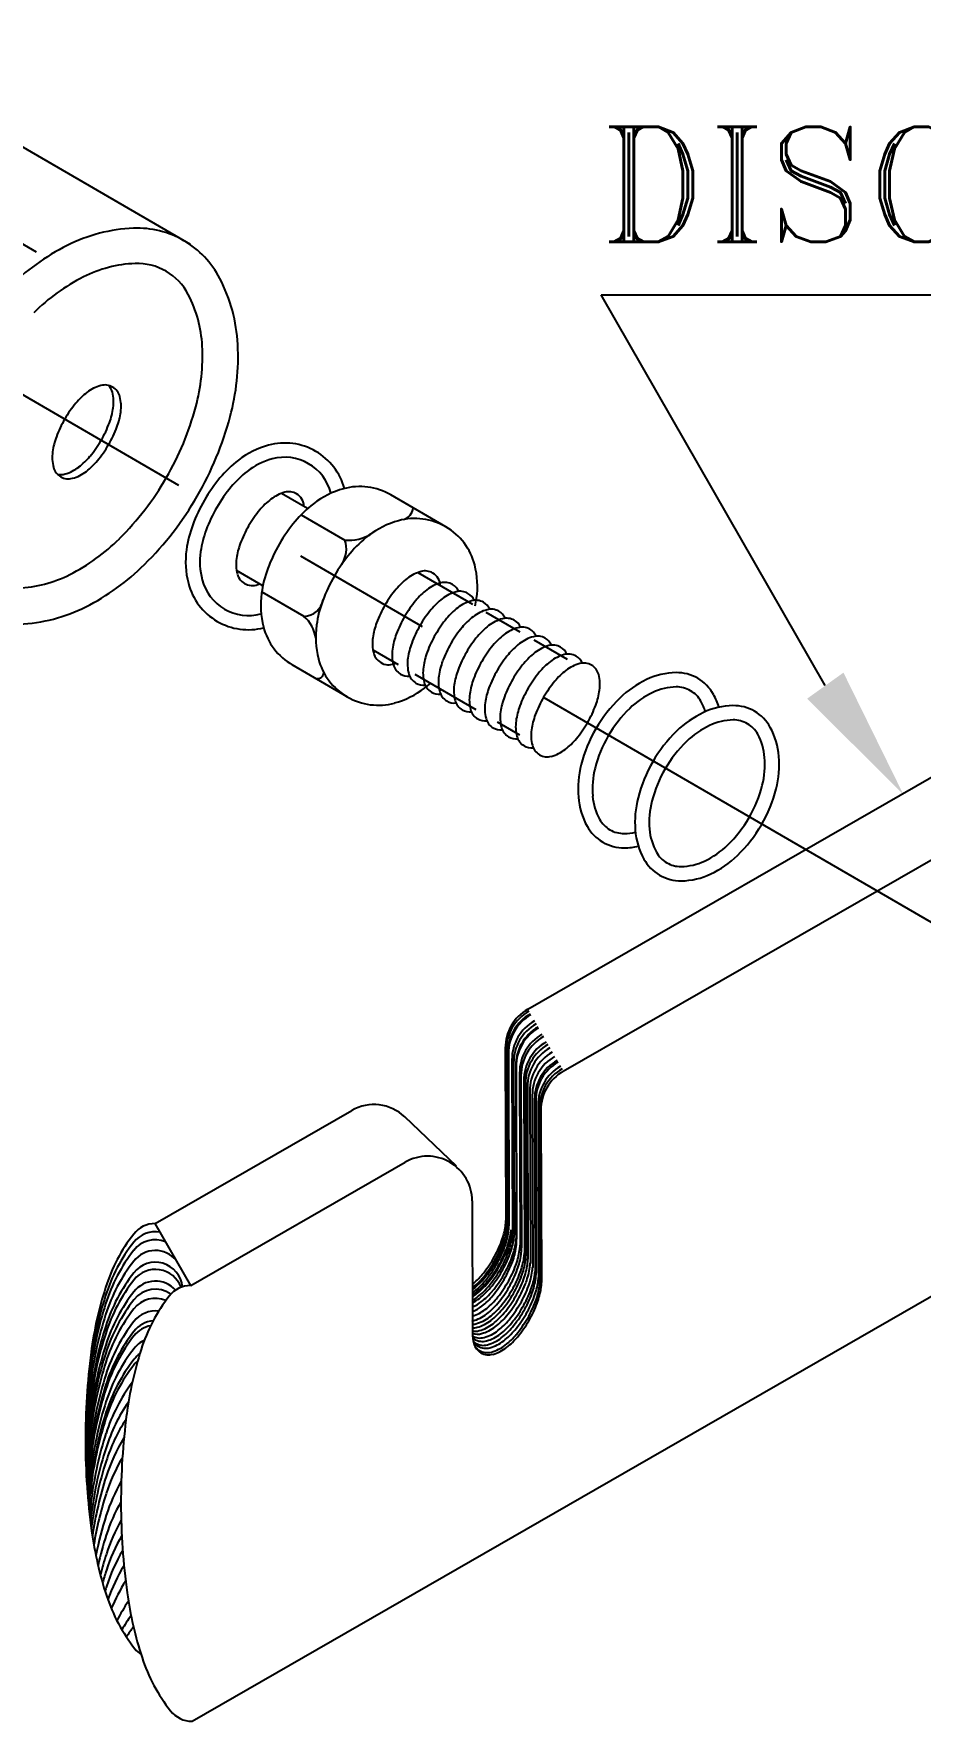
# Model space of a CAD drawing. Extents: x -508 to 92, y -98 to -31.
# Drawn here: x -485.985 to -484.41, y -43.564 to -40.569 of the extents above; entities that cross this region are included whole.
import ezdxf

# ---------------------------------------------------------------- set-up
doc = ezdxf.new("R2010")
doc.units = 0
doc.header["$MEASUREMENT"] = 0
doc.linetypes.add('CENTER', pattern=[2, 1.25, -0.25, 0.25, -0.25])
doc.layers.add('SC- Details', color=7, linetype='CONTINUOUS')
doc.layers.add('SC- Text', color=4, linetype='CONTINUOUS')
doc.styles.add('ROMANT', font='romant', dxfattribs={"height": 0.5})

msp = doc.modelspace()

# ---------------------------------------------------------------- linework, layer by layer
at = {"layer": 'SC- Details'}
for p, q in [((-486.3508, -40.5686), (-485.7075, -40.9419)), ((-486.5295, -40.6375), (-485.9808, -40.9558)), ((-485.4986, -41.4115), (-485.5451, -41.3845)), ((-485.2531, -41.4439), (-485.3508, -41.3872)), ((-485.51, -41.4224), (-485.4325, -41.4674)), ((-485.5782, -41.5487), (-485.6247, -41.5217)), ((-485.3029, -41.525), (-485.2059, -41.5813)), ((-485.5801, -41.5592), (-485.5051, -41.6027)), ((-485.1822, -41.5951), (-485.1214, -41.6303)), ((-485.3825, -41.6622), (-485.3376, -41.6882)), ((-485.0967, -41.6446), (-485.0374, -41.679)), ((-485.4282, -41.7457), (-485.5259, -41.689)), ((-485.308, -41.7054), (-485.1999, -41.7681)), ((-485.162, -41.7901), (-485.1225, -41.813))]:
    msp.add_line(p, q, dxfattribs=at)
at = {"layer": 'SC- Details', "linetype": 'CENTER'}
msp.add_line((-486.809, -40.7429), (-483.0339, -42.9331), dxfattribs=at)
at = {"layer": 'SC- Details', "color": 2}
for p, q in [((-485.1077, -42.3003), (-483.8825, -41.5964)), ((-485.0445, -42.4104), (-483.7557, -41.67)), ((-485.1475, -42.3693), (-485.1466, -42.6752)), ((-485.1456, -42.3728), (-485.1447, -42.6786)), ((-485.143, -42.3774), (-485.1421, -42.6832)), ((-485.1419, -42.3789), (-485.141, -42.6848)), ((-485.1357, -42.3898), (-485.1348, -42.6957)), ((-485.1327, -42.3953), (-485.1317, -42.7011)), ((-485.129, -42.4007), (-485.1281, -42.7066)), ((-485.1283, -42.4025), (-485.1273, -42.7083)), ((-485.1221, -42.4135), (-485.1212, -42.7194)), ((-485.7039, -43.5641), (-483.7534, -42.4435)), ((-485.1196, -42.4177), (-485.1187, -42.7235)), ((-485.1145, -42.4269), (-485.1136, -42.7328)), ((-485.1118, -42.4319), (-485.1109, -42.7377)), ((-485.1081, -42.4377), (-485.1072, -42.7436)), ((-485.104, -42.4457), (-485.103, -42.7515)), ((-485.0996, -42.453), (-485.0986, -42.7588)), ((-485.0954, -42.4601), (-485.0945, -42.766)), ((-485.0935, -42.463), (-485.0926, -42.7688)), ((-485.0892, -42.4704), (-485.0883, -42.7763)), ((-485.0865, -42.4749), (-485.0856, -42.7808)), ((-485.7694, -42.6805), (-485.4203, -42.48)), ((-485.2343, -42.5787), (-485.3262, -42.4913)), ((-485.0843, -42.4793), (-485.0834, -42.7852)), ((-485.7062, -42.7905), (-485.3252, -42.5716)), ((-485.2064, -42.6402), (-485.2057, -42.8757)), ((-485.7062, -42.7905), (-485.7694, -42.6805))]:
    msp.add_line(p, q, dxfattribs=at)
at = {"layer": 'SC- Details'}
for centre, radius, start, end in [((-485.7962, -41.201), 0.2874, 92.3378, 116.8061), ((-485.8012, -41.0789), 0.1652, 59.8781, 92.3378), ((-485.7401, -41.3119), 0.4117, 116.8061, 134.7827), ((-485.8012, -41.0789), 0.1652, 27.4184, 59.8781), ((-485.796, -41.2002), 0.2239, 92.3378, 116.8061), ((-485.8009, -41.0782), 0.1017, 59.8781, 92.3378), ((-485.7399, -41.3112), 0.3482, 116.8061, 134.7827), ((-485.8009, -41.0782), 0.1017, 27.4184, 59.8781), ((-485.9097, -41.1352), 0.2874, 2.9501, 27.4184), ((-485.9094, -41.1344), 0.2239, 2.9501, 27.4184), ((-486.0336, -41.1408), 0.3482, 344.9735, 2.9501), ((-486.0338, -41.1416), 0.4117, 344.9735, 2.9501), ((-485.814, -41.3045), 0.1252, 127.6826, 140.2858), ((-485.8472, -41.2615), 0.0709, 105.3111, 127.6826), ((-485.8587, -41.2195), 0.0274, 59.8781, 105.3111), ((-485.872, -41.2118), 0.0274, 14.4451, 43.5863), ((-485.9141, -41.2227), 0.0709, 352.0735, 14.4451), ((-485.8587, -41.2195), 0.0274, 14.4451, 59.8781), ((-485.9008, -41.2304), 0.0709, 352.0735, 14.4451), ((-485.7514, -41.3565), 0.2066, 140.2858, 149.8781), ((-485.9679, -41.2152), 0.1252, 339.4704, 352.0735), ((-485.9546, -41.2229), 0.1252, 339.4704, 352.0735), ((-486.1985, -41.0965), 0.5189, 329.8781, 344.9735), ((-485.7514, -41.3565), 0.2066, 149.8781, 159.4704), ((-486.0441, -41.1866), 0.2066, 329.8781, 339.4704), ((-486.0309, -41.1943), 0.2066, 329.8781, 339.4704), ((-486.1987, -41.0973), 0.5825, 329.8781, 344.9735), ((-485.8276, -41.328), 0.1252, 159.4704, 172.0735), ((-486.0441, -41.1866), 0.2066, 320.2858, 329.8781), ((-486.0309, -41.1943), 0.2066, 320.2858, 329.8781), ((-485.5277, -41.4468), 0.1533, 105.3111, 127.6826), ((-485.5392, -41.4049), 0.1098, 59.8781, 105.3111), ((-485.8814, -41.3205), 0.0709, 172.0735, 194.4451), ((-485.9815, -41.2386), 0.1252, 307.6826, 320.2858), ((-485.9682, -41.2463), 0.1252, 307.6826, 320.2858), ((-485.4945, -41.4898), 0.2077, 127.6826, 140.2858), ((-485.5277, -41.4468), 0.128, 105.3111, 127.6826), ((-485.5392, -41.4049), 0.0845, 59.8781, 105.3111), ((-485.5392, -41.4049), 0.0845, 14.4451, 59.8781), ((-485.5392, -41.4049), 0.1098, 15.3114, 59.8781), ((-485.9235, -41.3313), 0.0274, 194.4451, 239.8781), ((-485.9368, -41.3236), 0.0274, 256.1699, 285.3111), ((-485.9235, -41.3313), 0.0274, 239.8781, 285.3111), ((-485.9483, -41.2817), 0.0709, 285.3111, 307.6826), ((-485.935, -41.2894), 0.0709, 285.3111, 307.6826), ((-486.1985, -41.0965), 0.5189, 314.7827, 329.8781), ((-485.4319, -41.5418), 0.2891, 140.2858, 149.8781), ((-485.4945, -41.4898), 0.1823, 127.6826, 140.2858), ((-486.1987, -41.0973), 0.5825, 314.7827, 329.8781), ((-485.4319, -41.5418), 0.2637, 140.2858, 149.8781), ((-485.4874, -41.494), 0.1252, 127.6826, 140.2858), ((-485.5206, -41.451), 0.0709, 105.3111, 127.6826), ((-485.5321, -41.409), 0.0274, 59.8781, 105.3111), ((-485.5321, -41.409), 0.0274, 2.3174, 59.8781), ((-485.3944, -41.5242), 0.1533, 105.3111, 127.6826), ((-485.5813, -41.4157), 0.128, 14.1951, 14.4451), ((-485.4059, -41.4822), 0.1098, 59.8781, 105.3111), ((-485.4319, -41.5418), 0.2891, 149.8781, 159.4704), ((-485.4319, -41.5418), 0.2637, 149.8781, 159.4704), ((-485.4248, -41.546), 0.2066, 140.2858, 149.8781), ((-485.3612, -41.5672), 0.2077, 127.6826, 140.2858), ((-485.3357, -41.4075), 0.0245, 287.9148, 353.8734), ((-485.5081, -41.5133), 0.2077, 159.4704, 172.0735), ((-485.5081, -41.5133), 0.1823, 159.4704, 172.0735), ((-485.4248, -41.546), 0.2066, 149.8781, 159.4704), ((-485.2986, -41.6192), 0.2891, 140.2858, 149.8781), ((-485.4246, -41.3982), 0.0696, 263.4942, 304.2081), ((-485.2967, -41.5809), 0.1533, 105.3111, 127.6826), ((-485.3082, -41.5389), 0.1098, 59.8781, 105.3111), ((-485.3082, -41.5389), 0.1098, 14.4451, 59.8781), ((-486.0782, -41.2178), 0.3482, 296.8061, 314.7827), ((-485.562, -41.5058), 0.1533, 172.0735, 194.4451), ((-485.501, -41.5174), 0.1252, 159.4704, 172.0735), ((-485.2986, -41.6192), 0.2891, 149.8781, 159.4704), ((-485.4788, -41.4834), 0.049, 326.5303, 19.0227), ((-485.2635, -41.6239), 0.2077, 127.6826, 140.2858), ((-486.0784, -41.2185), 0.4117, 296.8061, 314.7827), ((-485.562, -41.5058), 0.128, 172.0735, 194.4451), ((-485.5548, -41.5099), 0.0709, 172.0735, 194.4451), ((-485.2009, -41.6759), 0.2891, 140.2858, 149.8781), ((-485.3503, -41.5498), 0.1533, 352.0735, 14.4451), ((-486.0221, -41.3287), 0.2239, 272.3378, 296.8061), ((-485.6041, -41.5167), 0.1098, 194.4451, 239.8781), ((-485.6041, -41.5167), 0.0845, 194.4451, 239.8781), ((-485.5969, -41.5208), 0.0274, 194.4451, 297.4387), ((-485.3748, -41.5907), 0.2077, 159.4704, 172.0735), ((-485.2009, -41.6759), 0.2891, 149.8781, 159.4704), ((-485.2451, -41.6345), 0.1252, 127.6826, 140.2858), ((-485.2784, -41.5915), 0.0709, 105.3111, 127.6826), ((-485.2899, -41.5496), 0.0274, 59.8781, 105.3111), ((-485.2435, -41.6117), 0.0709, 105.3111, 127.6826), ((-485.2899, -41.5496), 0.0274, 2.3174, 59.8781), ((-485.255, -41.5698), 0.0274, 59.8781, 105.3111), ((-485.255, -41.5698), 0.0274, 24.4633, 59.8781), ((-485.4286, -41.5832), 0.1533, 172.0735, 194.4451), ((-485.5066, -41.5667), 0.0361, 272.3282, 349.6065), ((-485.2771, -41.6473), 0.2077, 159.4704, 172.0735), ((-485.1825, -41.6865), 0.2066, 140.2858, 149.8781), ((-485.1477, -41.7068), 0.2066, 140.2858, 149.8781), ((-485.2103, -41.6548), 0.1252, 127.6826, 140.2858), ((-485.1828, -41.6707), 0.1252, 127.6826, 140.2858), ((-485.2161, -41.6277), 0.0709, 105.3111, 127.6826), ((-485.2275, -41.5857), 0.0274, 59.8781, 105.3111), ((-485.1886, -41.6436), 0.0709, 105.3111, 127.6826), ((-485.2275, -41.5857), 0.0274, 24.4633, 59.8781), ((-485.2001, -41.6016), 0.0274, 59.8781, 105.3111), ((-485.4042, -41.5423), 0.2077, 348.3302, 352.0735), ((-486.0224, -41.3294), 0.2874, 272.3378, 296.8061), ((-485.6041, -41.5167), 0.0845, 239.8781, 285.3111), ((-485.6156, -41.4747), 0.128, 285.3111, 285.5611), ((-485.545, -41.6492), 0.0612, 7.2164, 49.3503), ((-485.1825, -41.6865), 0.2066, 149.8781, 159.4704), ((-485.1477, -41.7068), 0.2066, 149.8781, 159.4704), ((-485.1202, -41.7227), 0.2066, 140.2858, 149.8781), ((-485.1554, -41.6866), 0.1252, 127.6826, 140.2858), ((-485.128, -41.7025), 0.1252, 127.6826, 140.2858), ((-485.1612, -41.6595), 0.0709, 105.3111, 127.6826), ((-485.2001, -41.6016), 0.0274, 24.4633, 59.8781), ((-485.1727, -41.6175), 0.0274, 59.8781, 105.3111), ((-485.1727, -41.6175), 0.0274, 24.4633, 59.8781), ((-485.1452, -41.6335), 0.0274, 59.8781, 105.3111), ((-485.6041, -41.5167), 0.1098, 239.8781, 284.4448), ((-485.4707, -41.594), 0.1098, 194.4451, 239.8781), ((-485.3309, -41.6398), 0.1533, 172.0735, 194.4451), ((-485.2588, -41.658), 0.1252, 159.4704, 172.0735), ((-485.2239, -41.6782), 0.1252, 159.4704, 172.0735), ((-485.1202, -41.7227), 0.2066, 149.8781, 159.4704), ((-485.0928, -41.7386), 0.2066, 149.8781, 159.4704), ((-485.0928, -41.7386), 0.2066, 140.2858, 149.8781), ((-485.0653, -41.7545), 0.2066, 140.2858, 149.8781), ((-485.1005, -41.7184), 0.1252, 127.6826, 140.2858), ((-485.1337, -41.6754), 0.0709, 105.3111, 127.6826), ((-485.0731, -41.7343), 0.1252, 127.6826, 140.2858), ((-485.1063, -41.6913), 0.0709, 105.3111, 127.6826), ((-485.1452, -41.6335), 0.0274, 24.4633, 59.8781), ((-485.1178, -41.6494), 0.0274, 59.8781, 105.3111), ((-485.1178, -41.6494), 0.0274, 24.4633, 59.8781), ((-485.3126, -41.6505), 0.0709, 172.0735, 194.4451), ((-485.2777, -41.6707), 0.0709, 172.0735, 194.4451), ((-485.1964, -41.6941), 0.1252, 159.4704, 172.0735), ((-485.169, -41.7101), 0.1252, 159.4704, 172.0735), ((-485.0653, -41.7545), 0.2066, 149.8781, 159.4704), ((-485.0379, -41.7704), 0.2066, 140.2858, 149.8781), ((-485.0105, -41.7864), 0.2066, 140.2858, 149.8781), ((-485.0457, -41.7503), 0.1252, 127.6826, 140.2858), ((-485.0789, -41.7073), 0.0709, 105.3111, 127.6826), ((-485.0904, -41.6653), 0.0274, 59.8781, 105.3111), ((-485.0514, -41.7232), 0.0709, 105.3111, 127.6826), ((-485.0904, -41.6653), 0.0274, 24.4633, 59.8781), ((-485.0629, -41.6812), 0.0274, 59.8781, 105.3111), ((-485.0629, -41.6812), 0.0274, 24.4633, 59.8781), ((-485.3731, -41.6507), 0.1098, 194.4451, 239.8781), ((-485.3547, -41.6613), 0.0274, 194.4451, 297.4387), ((-485.3198, -41.6816), 0.0274, 194.4451, 239.8781), ((-485.2503, -41.6866), 0.0709, 172.0735, 194.4451), ((-485.2228, -41.7026), 0.0709, 172.0735, 194.4451), ((-485.1416, -41.726), 0.1252, 159.4704, 172.0735), ((-485.0379, -41.7704), 0.2066, 149.8781, 159.4704), ((-485.0105, -41.7864), 0.2066, 149.8781, 159.4704), ((-484.983, -41.8023), 0.2066, 140.2858, 149.8781), ((-484.9556, -41.8182), 0.2066, 140.2858, 149.8781), ((-485.0182, -41.7662), 0.1252, 127.6826, 140.2858), ((-484.9908, -41.7821), 0.1252, 127.6826, 140.2858), ((-485.024, -41.7391), 0.0709, 105.3111, 127.6826), ((-485.0355, -41.6971), 0.0274, 59.8781, 105.3111), ((-484.9966, -41.755), 0.0709, 105.3111, 127.6826), ((-485.0355, -41.6971), 0.0274, 24.4633, 59.8781), ((-485.0081, -41.7131), 0.0274, 59.8781, 105.3111), ((-485.0081, -41.7131), 0.0274, 14.4451, 59.8781), ((-485.4813, -41.702), 0.0114, 252.4537, 357.1663), ((-485.3198, -41.6816), 0.0274, 239.8781, 275.2929), ((-485.2924, -41.6975), 0.0274, 194.4451, 239.8781), ((-485.2924, -41.6975), 0.0274, 239.8781, 275.2929), ((-485.265, -41.7134), 0.0274, 194.4451, 239.8781), ((-485.4178, -41.5657), 0.2077, 307.6826, 311.4259), ((-485.1954, -41.7185), 0.0709, 172.0735, 194.4451), ((-485.168, -41.7344), 0.0709, 172.0735, 194.4451), ((-485.1141, -41.7419), 0.1252, 159.4704, 172.0735), ((-485.0867, -41.7578), 0.1252, 159.4704, 172.0735), ((-484.983, -41.8023), 0.2066, 149.8781, 159.4704), ((-484.9556, -41.8182), 0.2066, 149.8781, 159.4704), ((-484.9282, -41.8341), 0.2066, 140.2858, 149.8781), ((-484.9007, -41.85), 0.2066, 140.2858, 149.8781), ((-484.9633, -41.798), 0.1252, 127.6826, 140.2858), ((-485.0502, -41.7239), 0.0709, 352.0735, 14.4451), ((-484.8199, -41.8766), 0.1789, 115.361, 133.9778), ((-484.8421, -41.8296), 0.1269, 90.9387, 115.361), ((-484.843, -41.7771), 0.0744, 59.8781, 90.9387), ((-484.843, -41.7771), 0.0744, 28.8175, 59.8781), ((-485.3731, -41.6507), 0.1098, 239.8781, 285.3111), ((-485.3846, -41.6087), 0.1533, 285.3111, 307.6826), ((-485.265, -41.7134), 0.0274, 239.8781, 275.2929), ((-485.2375, -41.7293), 0.0274, 194.4451, 239.8781), ((-485.2375, -41.7293), 0.0274, 239.8781, 275.2929), ((-485.2101, -41.7452), 0.0274, 194.4451, 239.8781), ((-485.1405, -41.7503), 0.0709, 172.0735, 194.4451), ((-485.0593, -41.7737), 0.1252, 159.4704, 172.0735), ((-485.0318, -41.7896), 0.1252, 159.4704, 172.0735), ((-484.9282, -41.8341), 0.2066, 149.8781, 159.4704), ((-484.9007, -41.85), 0.2066, 149.8781, 159.4704), ((-485.104, -41.7164), 0.1252, 339.4704, 352.0735), ((-484.771, -41.9273), 0.2493, 133.9778, 149.8781), ((-484.8199, -41.8766), 0.1535, 115.361, 133.9778), ((-484.8421, -41.8296), 0.1015, 90.9387, 115.361), ((-484.843, -41.7771), 0.049, 59.8781, 90.9387), ((-484.843, -41.7771), 0.049, 28.8175, 59.8781), ((-484.889, -41.8024), 0.1015, 17.4504, 28.8175), ((-484.889, -41.8024), 0.1269, 17.5496, 28.8175), ((-485.2101, -41.7452), 0.0274, 239.8781, 275.2929), ((-485.1827, -41.7612), 0.0274, 194.4451, 239.8781), ((-485.1827, -41.7612), 0.0274, 239.8781, 275.2929), ((-485.1131, -41.7662), 0.0709, 172.0735, 194.4451), ((-485.1552, -41.7771), 0.0274, 194.4451, 239.8781), ((-485.0857, -41.7822), 0.0709, 172.0735, 194.4451), ((-485.0044, -41.8056), 0.1252, 159.4704, 172.0735), ((-484.977, -41.8215), 0.1252, 159.4704, 172.0735), ((-485.1802, -41.6879), 0.2066, 329.8781, 339.4704), ((-484.771, -41.9273), 0.2239, 133.9778, 149.8781), ((-484.7189, -41.9352), 0.1789, 115.361, 133.9778), ((-484.7412, -41.8882), 0.1269, 90.9387, 115.361), ((-484.742, -41.8357), 0.0744, 59.8781, 90.9387), ((-484.742, -41.8357), 0.0744, 28.8175, 59.8781), ((-485.1552, -41.7771), 0.0274, 239.8781, 275.2929), ((-485.1278, -41.793), 0.0274, 194.4451, 239.8781), ((-485.0582, -41.7981), 0.0709, 172.0735, 194.4451), ((-485.1003, -41.8089), 0.0274, 194.4451, 239.8781), ((-485.0308, -41.814), 0.0709, 172.0735, 194.4451), ((-485.1802, -41.6879), 0.2066, 320.2858, 329.8781), ((-484.771, -41.9273), 0.2493, 149.8781, 165.7784), ((-484.771, -41.9273), 0.2239, 149.8781, 165.7784), ((-484.67, -41.9859), 0.2493, 133.9778, 149.8781), ((-484.7189, -41.9352), 0.1535, 115.361, 133.9778), ((-484.7412, -41.8882), 0.1015, 90.9387, 115.361), ((-484.742, -41.8357), 0.049, 59.8781, 90.9387), ((-484.742, -41.8357), 0.049, 28.8175, 59.8781), ((-484.788, -41.861), 0.1015, 4.3951, 28.8175), ((-484.788, -41.861), 0.1269, 4.3951, 28.8175), ((-485.1278, -41.793), 0.0274, 239.8781, 275.2929), ((-485.1003, -41.8089), 0.0274, 239.8781, 275.2929), ((-485.0729, -41.8248), 0.0274, 194.4451, 239.8781), ((-485.0844, -41.7829), 0.0709, 285.3111, 307.6826), ((-485.1176, -41.7399), 0.1252, 307.6826, 320.2858), ((-484.67, -41.9859), 0.2239, 133.9778, 149.8781), ((-485.0729, -41.8248), 0.0274, 239.8781, 285.3111), ((-484.8392, -41.91), 0.1789, 165.7784, 184.3951), ((-484.8392, -41.91), 0.1535, 165.7784, 184.3951), ((-484.67, -41.9859), 0.2493, 149.8781, 165.7784), ((-484.67, -41.9859), 0.2239, 149.8781, 165.7784), ((-484.8399, -41.865), 0.1535, 345.7784, 4.3951), ((-484.8399, -41.865), 0.1789, 345.7784, 4.3951), ((-484.9081, -41.8477), 0.2239, 329.8781, 345.7784), ((-484.8911, -41.914), 0.1269, 184.3951, 208.8175), ((-484.8911, -41.914), 0.1015, 184.3951, 208.8175), ((-484.7383, -41.9686), 0.1789, 165.7784, 184.3951), ((-484.7383, -41.9686), 0.1535, 165.7784, 184.3951), ((-484.9081, -41.8477), 0.2493, 329.8781, 345.7784), ((-484.9371, -41.9392), 0.049, 208.8175, 239.8781), ((-484.9081, -41.8477), 0.2239, 313.9778, 329.8781), ((-484.9371, -41.9392), 0.0744, 208.8175, 239.8781), ((-484.9371, -41.9392), 0.049, 239.8781, 270.9387), ((-484.9379, -41.8868), 0.1015, 270.9387, 282.3058), ((-484.7901, -41.9725), 0.1269, 184.3951, 208.8175), ((-484.7901, -41.9725), 0.1015, 184.3951, 208.8175), ((-484.9081, -41.8477), 0.2493, 313.9778, 329.8781), ((-484.9371, -41.9392), 0.0744, 239.8781, 270.9387), ((-484.9379, -41.8868), 0.1269, 270.9387, 282.2066), ((-484.8361, -41.9978), 0.049, 208.8175, 239.8781), ((-484.8592, -41.8984), 0.1535, 295.361, 313.9778), ((-484.8361, -41.9978), 0.0744, 208.8175, 239.8781), ((-484.8361, -41.9978), 0.049, 239.8781, 270.9387), ((-484.8369, -41.9454), 0.1015, 270.9387, 295.361), ((-484.8592, -41.8984), 0.1789, 295.361, 313.9778), ((-484.8361, -41.9978), 0.0744, 239.8781, 270.9387), ((-484.8369, -41.9454), 0.1269, 270.9387, 295.361)]:
    msp.add_arc(centre, radius, start, end, dxfattribs=at)
at = {"layer": 'SC- Details', "color": 2}
for centre, radius, start, end in [((-485.0682, -42.3691), 0.0793, 119.8781, 180.1717), ((-485.0682, -42.3691), 0.0793, 119.8781, 180.1717), ((-485.0663, -42.3725), 0.0793, 119.8781, 180.1717), ((-485.0637, -42.3771), 0.0793, 119.8781, 180.1717), ((-485.0626, -42.3787), 0.0793, 119.8781, 180.1717), ((-485.0564, -42.3896), 0.0793, 119.8781, 180.1717), ((-485.0534, -42.395), 0.0793, 119.8781, 180.1717), ((-485.0497, -42.4005), 0.0793, 119.8781, 180.1717), ((-485.049, -42.4023), 0.0793, 119.8781, 180.1717), ((-485.0428, -42.4133), 0.0793, 119.8781, 180.1717), ((-485.0403, -42.4175), 0.0793, 119.8781, 180.1717), ((-485.0352, -42.4267), 0.0793, 119.8781, 180.1717), ((-485.0325, -42.4317), 0.0793, 119.8781, 180.1717), ((-485.0288, -42.4375), 0.0793, 119.8781, 180.1717), ((-485.0247, -42.4454), 0.0793, 119.8781, 180.1717), ((-485.0203, -42.4528), 0.0793, 119.8781, 180.1717), ((-485.0161, -42.4599), 0.0793, 119.8781, 180.1717), ((-485.0142, -42.4627), 0.0793, 119.8781, 180.1717), ((-485.0099, -42.4702), 0.0793, 119.8781, 180.1717), ((-485.0072, -42.4747), 0.0793, 119.8781, 180.1717), ((-485.005, -42.4791), 0.0793, 119.8781, 180.1717), ((-485.005, -42.4791), 0.0793, 119.8781, 180.1717), ((-485.005, -42.4791), 0.0793, 119.8781, 180.1717), ((-485.3808, -42.5487), 0.0793, 46.4169, 119.8781), ((-485.2857, -42.6404), 0.0793, 0.1717, 119.8781), ((-485.7693, -42.729), 0.0485, 90.1717, 142.1825), ((-485.2174, -42.6754), 0.0709, 352.0735, 0.1717), ((-485.2156, -42.6801), 0.0709, 352.0735, 1.5167), ((-485.213, -42.681), 0.0709, 352.0735, 358.5567), ((-485.2122, -42.6862), 0.0709, 352.0735, 1.5424), ((-485.5647, -42.8878), 0.3075, 142.1825, 162.2457), ((-485.5647, -42.9022), 0.3075, 142.1825, 162.2457), ((-485.7692, -42.7435), 0.0485, 79.8783, 142.1825), ((-485.7692, -42.7579), 0.0485, 67.7184, 142.1825), ((-485.3475, -42.6393), 0.2066, 329.8781, 339.4704), ((-485.2713, -42.6679), 0.1252, 339.4704, 352.0735), ((-485.2695, -42.6726), 0.1252, 339.4704, 352.0735), ((-485.2669, -42.6735), 0.1252, 339.4704, 352.0735), ((-485.266, -42.6787), 0.1252, 339.4704, 352.0735), ((-485.2617, -42.6796), 0.1252, 339.4704, 352.0735), ((-485.2617, -42.683), 0.1252, 339.4704, 352.0735), ((-485.2596, -42.6882), 0.1252, 339.4704, 352.0735), ((-485.2565, -42.6908), 0.1252, 339.4704, 352.0735), ((-485.2078, -42.6871), 0.0709, 352.0735, 356.3159), ((-485.2078, -42.6905), 0.0709, 352.0735, 358.9295), ((-485.253, -42.6969), 0.1252, 339.4704, 352.0735), ((-485.2058, -42.6957), 0.0709, 352.0735, 0.1717), ((-485.2026, -42.6983), 0.0709, 352.0735, 357.9614), ((-485.1992, -42.7044), 0.0709, 352.0735, 357.9845), ((-485.1983, -42.7122), 0.0709, 352.0735, 3.1571), ((-485.5646, -42.9166), 0.3075, 142.1825, 162.2457), ((-485.7691, -42.777), 0.0485, 39.6108, 142.1825), ((-485.3475, -42.6393), 0.2066, 320.2858, 329.8781), ((-485.3457, -42.6441), 0.2066, 329.8781, 339.4704), ((-485.3431, -42.645), 0.2066, 329.8781, 339.4704), ((-485.3422, -42.6502), 0.2066, 329.8781, 339.4704), ((-485.3379, -42.651), 0.2066, 329.8781, 339.4704), ((-485.3379, -42.6545), 0.2066, 329.8781, 339.4704), ((-485.3358, -42.6596), 0.2066, 329.8781, 339.4704), ((-485.3327, -42.6623), 0.2066, 329.8781, 339.4704), ((-485.3292, -42.6683), 0.2066, 329.8781, 339.4704), ((-485.2521, -42.7047), 0.1252, 339.4704, 352.0735), ((-485.2461, -42.7107), 0.1252, 339.4704, 352.0735), ((-485.2435, -42.7185), 0.1252, 339.4704, 352.0735), ((-485.1922, -42.7182), 0.0709, 352.0735, 359.3784), ((-485.2383, -42.7237), 0.1252, 339.4704, 352.0735), ((-485.1896, -42.726), 0.0709, 352.0735, 2.0817), ((-485.1844, -42.7312), 0.0709, 352.0735, 358.9201), ((-485.1818, -42.7373), 0.0709, 352.0735, 0.1717), ((-485.1784, -42.7433), 0.0709, 352.0735, 0.1717), ((-485.5646, -42.9358), 0.3075, 142.1825, 162.2457), ((-485.5645, -42.9566), 0.3075, 142.1825, 162.2457), ((-485.7691, -42.7978), 0.0485, 5.9131, 142.1825), ((-485.769, -42.8106), 0.0485, 20.2941, 142.1825), ((-485.2849, -42.6913), 0.1252, 309.0649, 320.2858), ((-485.3457, -42.6441), 0.2066, 320.2858, 329.8781), ((-485.3431, -42.645), 0.2066, 320.2858, 329.8781), ((-485.3422, -42.6502), 0.2066, 320.2858, 329.8781), ((-485.3379, -42.651), 0.2066, 320.2858, 329.8781), ((-485.3379, -42.6545), 0.2066, 320.2858, 329.8781), ((-485.3358, -42.6596), 0.2066, 320.2858, 329.8781), ((-485.3327, -42.6623), 0.2066, 320.2858, 329.8781), ((-485.3292, -42.6683), 0.2066, 320.2858, 329.8781), ((-485.3284, -42.6761), 0.2066, 329.8781, 339.4704), ((-485.3223, -42.6822), 0.2066, 329.8781, 339.4704), ((-485.3197, -42.69), 0.2066, 329.8781, 339.4704), ((-485.3145, -42.6952), 0.2066, 329.8781, 339.4704), ((-485.3119, -42.7012), 0.2066, 329.8781, 339.4704), ((-485.2357, -42.7298), 0.1252, 339.4704, 352.0735), ((-485.2322, -42.7358), 0.1252, 339.4704, 352.0735), ((-485.2279, -42.741), 0.1252, 339.4704, 352.0735), ((-485.2236, -42.748), 0.1252, 339.4704, 352.0735), ((-485.1741, -42.7485), 0.0709, 352.0735, 358.3186), ((-485.2192, -42.754), 0.1252, 339.4704, 352.0735), ((-485.1697, -42.7555), 0.0709, 352.0735, 357.8512), ((-485.1654, -42.7615), 0.0709, 352.0735, 356.7465), ((-485.1637, -42.7684), 0.0709, 352.0735, 0.1717), ((-485.2319, -42.9944), 0.6569, 162.2457, 172.5398), ((-485.5645, -42.9694), 0.3075, 142.1825, 162.2457), ((-485.5644, -42.9902), 0.3075, 142.1825, 162.2457), ((-485.769, -42.8314), 0.0485, 42.2879, 142.1825), ((-485.7689, -42.8458), 0.0485, 55.4567, 142.1825), ((-485.7061, -42.8391), 0.0485, 90.1717, 142.1825), ((-485.2831, -42.6961), 0.1252, 308.0181, 320.2858), ((-485.2472, -42.74), 0.0709, 305.6558, 307.6826), ((-485.2464, -42.7452), 0.0709, 304.8156, 307.6826), ((-485.242, -42.7461), 0.0709, 300.6631, 307.6826), ((-485.2805, -42.697), 0.1252, 307.6826, 320.2858), ((-485.2796, -42.7022), 0.1252, 307.6826, 320.2858), ((-485.2753, -42.703), 0.1252, 307.6826, 320.2858), ((-485.2753, -42.7065), 0.1252, 307.6826, 320.2858), ((-485.2732, -42.7116), 0.1252, 307.6826, 320.2858), ((-485.2701, -42.7143), 0.1252, 307.6826, 320.2858), ((-485.2666, -42.7204), 0.1252, 307.6826, 320.2858), ((-485.3284, -42.6761), 0.2066, 320.2858, 329.8781), ((-485.3223, -42.6822), 0.2066, 320.2858, 329.8781), ((-485.3197, -42.69), 0.2066, 320.2858, 329.8781), ((-485.3145, -42.6952), 0.2066, 320.2858, 329.8781), ((-485.3084, -42.7073), 0.2066, 329.8781, 339.4704), ((-485.3041, -42.7125), 0.2066, 329.8781, 339.4704), ((-485.2998, -42.7194), 0.2066, 329.8781, 339.4704), ((-485.2955, -42.7255), 0.2066, 329.8781, 339.4704), ((-485.2175, -42.761), 0.1252, 339.4704, 352.0735), ((-485.2132, -42.7661), 0.1252, 339.4704, 352.0735), ((-485.2106, -42.7739), 0.1252, 339.4704, 352.0735), ((-485.2081, -42.7779), 0.1252, 339.4704, 352.0735), ((-485.1593, -42.7736), 0.0709, 352.0735, 357.9205), ((-485.1567, -42.7814), 0.0709, 352.0735, 0.1717), ((-485.1542, -42.7854), 0.0709, 352.0735, 0.1717), ((-485.2319, -43.0088), 0.6569, 162.2457, 172.5398), ((-485.2318, -43.0232), 0.6569, 162.2457, 172.5398), ((-485.5644, -43.0046), 0.3075, 142.1825, 162.2457), ((-485.5643, -43.0205), 0.3075, 142.1825, 162.2457), ((-485.7689, -42.8618), 0.0485, 67.3345, 142.1825), ((-485.5015, -42.9978), 0.3075, 142.1825, 162.2457), ((-485.242, -42.7495), 0.0709, 300.6729, 307.6826), ((-485.24, -42.7547), 0.0709, 298.7756, 307.6826), ((-485.2369, -42.7573), 0.0709, 295.9289, 307.6826), ((-485.2334, -42.7634), 0.0709, 292.8732, 307.6826), ((-485.2325, -42.7712), 0.0709, 292.1368, 307.6826), ((-485.2265, -42.7772), 0.0709, 286.955, 307.6826), ((-485.2657, -42.7281), 0.1252, 307.6826, 320.2858), ((-485.2597, -42.7342), 0.1252, 307.6826, 320.2858), ((-485.2571, -42.742), 0.1252, 307.6826, 320.2858), ((-485.2519, -42.7472), 0.1252, 307.6826, 320.2858), ((-485.2493, -42.7532), 0.1252, 307.6826, 320.2858), ((-485.3119, -42.7012), 0.2066, 320.2858, 329.8781), ((-485.3084, -42.7073), 0.2066, 320.2858, 329.8781), ((-485.3041, -42.7125), 0.2066, 320.2858, 329.8781), ((-485.2998, -42.7194), 0.2066, 320.2858, 329.8781), ((-485.2955, -42.7255), 0.2066, 320.2858, 329.8781), ((-485.2937, -42.7324), 0.2066, 329.8781, 339.4704), ((-485.2894, -42.7376), 0.2066, 329.8781, 339.4704), ((-485.2868, -42.7454), 0.2066, 329.8781, 339.4704), ((-485.2843, -42.7494), 0.2066, 329.8781, 339.4704), ((-485.2318, -43.0424), 0.6569, 162.2457, 172.5398), ((-485.2317, -43.0632), 0.6569, 162.2457, 172.5398), ((-485.5643, -43.0429), 0.3075, 142.1825, 162.2457), ((-485.7688, -42.8842), 0.0485, 83.0482, 142.1825), ((-485.7688, -42.9017), 0.0485, 94.952, 142.1825), ((-485.7687, -42.9097), 0.0485, 100.2148, 142.1825), ((-485.2124, -42.827), 0.0274, 283.9703, 285.3111), ((-485.2072, -42.8322), 0.0274, 272.9933, 285.3111), ((-485.2239, -42.785), 0.0709, 285.3111, 307.6826), ((-485.2187, -42.7902), 0.0709, 285.3111, 307.6826), ((-485.2161, -42.7963), 0.0709, 285.3111, 307.6826), ((-485.2126, -42.8023), 0.0709, 285.3111, 307.6826), ((-485.2083, -42.8075), 0.0709, 285.3111, 307.6826), ((-485.2458, -42.7593), 0.1252, 307.6826, 320.2858), ((-485.2415, -42.7645), 0.1252, 307.6826, 320.2858), ((-485.2372, -42.7714), 0.1252, 307.6826, 320.2858), ((-485.2328, -42.7775), 0.1252, 307.6826, 320.2858), ((-485.2937, -42.7324), 0.2066, 320.2858, 329.8781), ((-485.2894, -42.7376), 0.2066, 320.2858, 329.8781), ((-485.2868, -42.7454), 0.2066, 320.2858, 329.8781), ((-485.2843, -42.7494), 0.2066, 320.2858, 329.8781), ((-485.2317, -43.0759), 0.6569, 162.2457, 172.5398), ((-485.5642, -43.0605), 0.3075, 142.1825, 162.2457), ((-485.5642, -43.0685), 0.3075, 142.1825, 162.2457), ((-485.7687, -42.9322), 0.0485, 114.3917, 142.1825), ((-485.1925, -42.8564), 0.0274, 239.8781, 285.3111), ((-485.2046, -42.8382), 0.0274, 267.5904, 285.3111), ((-485.2011, -42.8443), 0.0274, 260.3289, 285.3111), ((-485.1968, -42.8495), 0.0274, 250.9883, 285.3111), ((-485.1348, -42.8755), 0.0709, 180.1717, 194.4451), ((-485.1881, -42.8625), 0.0274, 231.3862, 239.8781), ((-485.1864, -42.8694), 0.0274, 229.5394, 239.8781), ((-485.1821, -42.8746), 0.0274, 216.7591, 239.8781), ((-485.177, -42.8863), 0.0274, 194.4451, 239.8781), ((-485.1881, -42.8625), 0.0274, 239.8781, 285.3111), ((-485.1864, -42.8694), 0.0274, 239.8781, 285.3111), ((-485.2039, -42.8144), 0.0709, 285.3111, 307.6826), ((-485.1996, -42.8205), 0.0709, 285.3111, 307.6826), ((-485.1979, -42.8274), 0.0709, 285.3111, 307.6826), ((-485.1935, -42.8326), 0.0709, 285.3111, 307.6826), ((-485.2311, -42.7844), 0.1252, 307.6826, 320.2858), ((-485.2268, -42.7896), 0.1252, 307.6826, 320.2858), ((-485.2242, -42.7974), 0.1252, 307.6826, 320.2858), ((-485.2217, -42.8014), 0.1252, 307.6826, 320.2858), ((-484.6997, -43.0641), 1.1937, 172.5398, 180.1717), ((-484.6996, -43.0785), 1.1937, 172.5398, 179.8257), ((-485.2316, -43.0967), 0.6569, 162.2457, 172.5398), ((-485.2316, -43.1111), 0.6569, 162.2457, 172.5398), ((-485.5641, -43.091), 0.3075, 142.1825, 162.2457), ((-485.564, -43.11), 0.3075, 142.1825, 162.2457), ((-485.1687, -43.1044), 0.6569, 162.2457, 172.5398), ((-485.7686, -42.9512), 0.0485, 125.4045, 142.1825), ((-485.7686, -42.9608), 0.0485, 131.0232, 142.1825), ((-485.1795, -42.8824), 0.0274, 217.2536, 239.8781), ((-485.1821, -42.8746), 0.0274, 239.8781, 285.3111), ((-485.1795, -42.8824), 0.0274, 239.8781, 285.3111), ((-485.177, -42.8863), 0.0274, 239.8781, 285.3111), ((-485.191, -42.8404), 0.0709, 285.3111, 307.6826), ((-485.1884, -42.8444), 0.0709, 285.3111, 307.6826), ((-484.6996, -43.0929), 1.1937, 172.5398, 179.4803), ((-485.2315, -43.1271), 0.6569, 162.2457, 172.5398), ((-485.2315, -43.1495), 0.6569, 162.2457, 172.5398), ((-485.564, -43.1196), 0.3075, 142.1825, 162.2457), ((-484.6995, -43.1121), 1.1937, 172.5398, 179.0199), ((-484.6995, -43.1328), 1.1937, 172.5398, 178.521), ((-485.2314, -43.1671), 0.6569, 162.2457, 172.5398), ((-485.2314, -43.1751), 0.6569, 162.2457, 172.5398), ((-485.5639, -43.1468), 0.3075, 143.1971, 162.2457), ((-484.6994, -43.1456), 1.1937, 172.5398, 178.2139), ((-484.6994, -43.1664), 1.1937, 172.5398, 177.7148), ((-485.2313, -43.1976), 0.6569, 162.2457, 172.5398), ((-485.5639, -43.1723), 0.3075, 145.3805, 162.2457), ((-484.6993, -43.1808), 1.1937, 172.5398, 177.3692), ((-484.6993, -43.1968), 1.1937, 172.5398, 176.9849), ((-485.2313, -43.2166), 0.6569, 162.2457, 172.5398), ((-485.2312, -43.2262), 0.6569, 162.2457, 172.5398), ((-485.5613, -43.1975), 0.3102, 146.9176, 162.1769), ((-484.6365, -43.1741), 1.1937, 172.5398, 180.1717), ((-484.6997, -43.0641), 1.1937, 180.1717, 187.8036), ((-484.6992, -43.2192), 1.1937, 172.5398, 176.4467), ((-485.2312, -43.2533), 0.6569, 162.2457, 172.5398), ((-485.5637, -43.2235), 0.3075, 148.1228, 162.2457), ((-484.6992, -43.2368), 1.1937, 172.5398, 176.0236), ((-484.6991, -43.2448), 1.1937, 172.5398, 175.8313), ((-485.2311, -43.2789), 0.6569, 162.2457, 172.5398), ((-485.231, -43.3029), 0.6569, 162.2457, 172.5398), ((-485.5636, -43.2538), 0.3075, 149.1643, 162.2457), ((-484.6991, -43.2672), 1.1937, 172.5398, 175.2898), ((-484.699, -43.2863), 1.1937, 172.5398, 174.8318), ((-485.2309, -43.33), 0.6569, 162.2457, 171.7212), ((-484.699, -43.2958), 1.1937, 172.5398, 174.6006), ((-485.2308, -43.3604), 0.6569, 162.2457, 170.3805), ((-485.5635, -43.2922), 0.3075, 149.943, 162.2457), ((-484.6989, -43.323), 1.1937, 172.5398, 173.945), ((-484.6988, -43.3486), 1.1937, 172.5398, 173.3274), ((-485.5634, -43.3273), 0.3075, 150.1839, 162.2457), ((-484.6365, -43.1741), 1.1937, 180.1717, 187.8036), ((-484.6988, -43.3726), 1.1937, 172.5398, 172.7475), ((-485.2307, -43.3987), 0.6569, 162.2457, 168.6782), ((-485.5633, -43.3609), 0.3075, 150.0479, 162.2457), ((-485.2315, -43.137), 0.6569, 187.8036, 198.0978), ((-485.2306, -43.4339), 0.6569, 162.2457, 167.1093), ((-485.5632, -43.3897), 0.3075, 149.6851, 162.2457), ((-485.2305, -43.4675), 0.6569, 162.2457, 165.6021), ((-485.5631, -43.4185), 0.3075, 149.1252, 162.2457), ((-485.2304, -43.4962), 0.6569, 162.2457, 164.3018), ((-485.563, -43.449), 0.3075, 148.3431, 160.8457), ((-485.2303, -43.525), 0.6569, 162.2457, 162.9926), ((-485.5636, -43.2455), 0.3075, 198.0978, 218.1609), ((-485.5629, -43.481), 0.3075, 147.3461, 157.6558), ((-485.1683, -43.247), 0.6569, 187.8036, 198.0978), ((-485.5628, -43.5242), 0.3075, 145.7301, 153.224), ((-485.5627, -43.5562), 0.3075, 144.2619, 149.8278), ((-485.5626, -43.5818), 0.3075, 142.9321, 147.0251), ((-485.7673, -43.4055), 0.0485, 218.1609, 235.9538), ((-485.5004, -43.3555), 0.3075, 198.0978, 218.1609), ((-485.704, -43.5155), 0.0485, 218.1609, 270.1717)]:
    msp.add_arc(centre, radius, start, end, dxfattribs=at)
at = {"layer": 'SC- Text'}
for p, q in [((-484.579, -41.7258), (-484.977, -41.0319)), ((-484.977, -41.0319), (-481.3727, -41.0319))]:
    msp.add_line(p, q, dxfattribs=at)
msp.add_solid([(-484.5468, -41.7027), (-484.6113, -41.7489), (-484.4403, -41.9191)], dxfattribs=at)

# ---------------------------------------------------------------- texts
at = {"layer": 'SC- Text', "color": 6, "style": 'ROMANT'}
msp.add_text('DISCONNECTING LINK', height=0.203916, dxfattribs=at).set_placement((-484.9804, -40.938))

doc.saveas('drawing.dxf')
